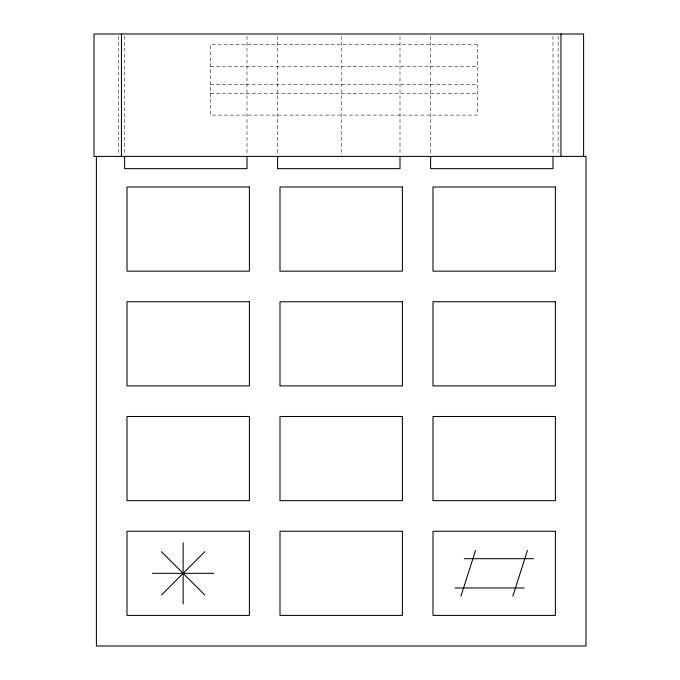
<?xml version="1.0" encoding="UTF-8"?>
<svg xmlns="http://www.w3.org/2000/svg" width="680" height="680" viewBox="0 0 680 680"><rect width="100%" height="100%" fill="white"/><g stroke="black" fill="none" stroke-linecap="round" stroke-linejoin="round"><path stroke-width="0.51" stroke-dasharray="3.4 2.55" d="M210.434 66.309L477.267 66.309M210.434 84.43L477.267 84.43M210.434 93.534L477.267 93.534M558.144 36.108L558.144 154.292M553.001 36.108L553.001 154.292M430.601 36.108L430.601 154.292M400.001 36.108L400.001 154.292M341.199 36.108L341.199 155.346M277.601 36.108L277.601 154.292M247.001 36.108L247.001 154.292M124.602 36.108L124.602 154.292M118.558 36.108L118.558 154.292M477.267 44.744L210.434 44.744L210.434 115.098L477.267 115.098L477.267 44.744"/><path stroke-width="1.02" d="M460.946 596.182L475.541 550.468M512.856 596.182L527.45 550.468M161.508 594.966L204.782 551.684M464.279 558.688L533.46 558.688M152.541 573.325L213.741 573.325M454.937 587.962L524.119 587.962M161.508 551.684L204.782 594.966M583.601 156.4L583.601 34L94.002 34L94.002 156.4L585.998 156.4L585.998 646L96.398 646L96.398 156.4M560.957 34L560.957 156.4M553.001 156.4L553.001 168.64L430.601 168.64L430.601 156.4M400.001 156.4L400.001 168.64L277.601 168.64L277.601 156.4M247.001 156.4L247.001 168.64L124.602 168.64L124.602 156.4M183.141 542.725L183.141 603.925M121.439 34L121.439 156.4M249.399 187L126.998 187L126.998 271.15L249.399 271.15L249.399 187M402.399 187L279.999 187L279.999 271.15L402.399 271.15L402.399 187M555.399 187L432.999 187L432.999 271.15L555.399 271.15L555.399 187M249.399 301.75L126.998 301.75L126.998 385.9L249.399 385.9L249.399 301.75M402.399 301.75L279.999 301.75L279.999 385.9L402.399 385.9L402.399 301.75M555.399 301.75L432.999 301.75L432.999 385.9L555.399 385.9L555.399 301.75M249.399 416.5L126.998 416.5L126.998 500.65L249.399 500.65L249.399 416.5M402.399 416.5L279.999 416.5L279.999 500.65L402.399 500.65L402.399 416.5M555.399 416.5L432.999 416.5L432.999 500.65L555.399 500.65L555.399 416.5M249.399 531.25L126.998 531.25L126.998 615.4L249.399 615.4L249.399 531.25M402.399 531.25L279.999 531.25L279.999 615.4L402.399 615.4L402.399 531.25M555.399 531.25L432.999 531.25L432.999 615.4L555.399 615.4L555.399 531.25"/></g></svg>
